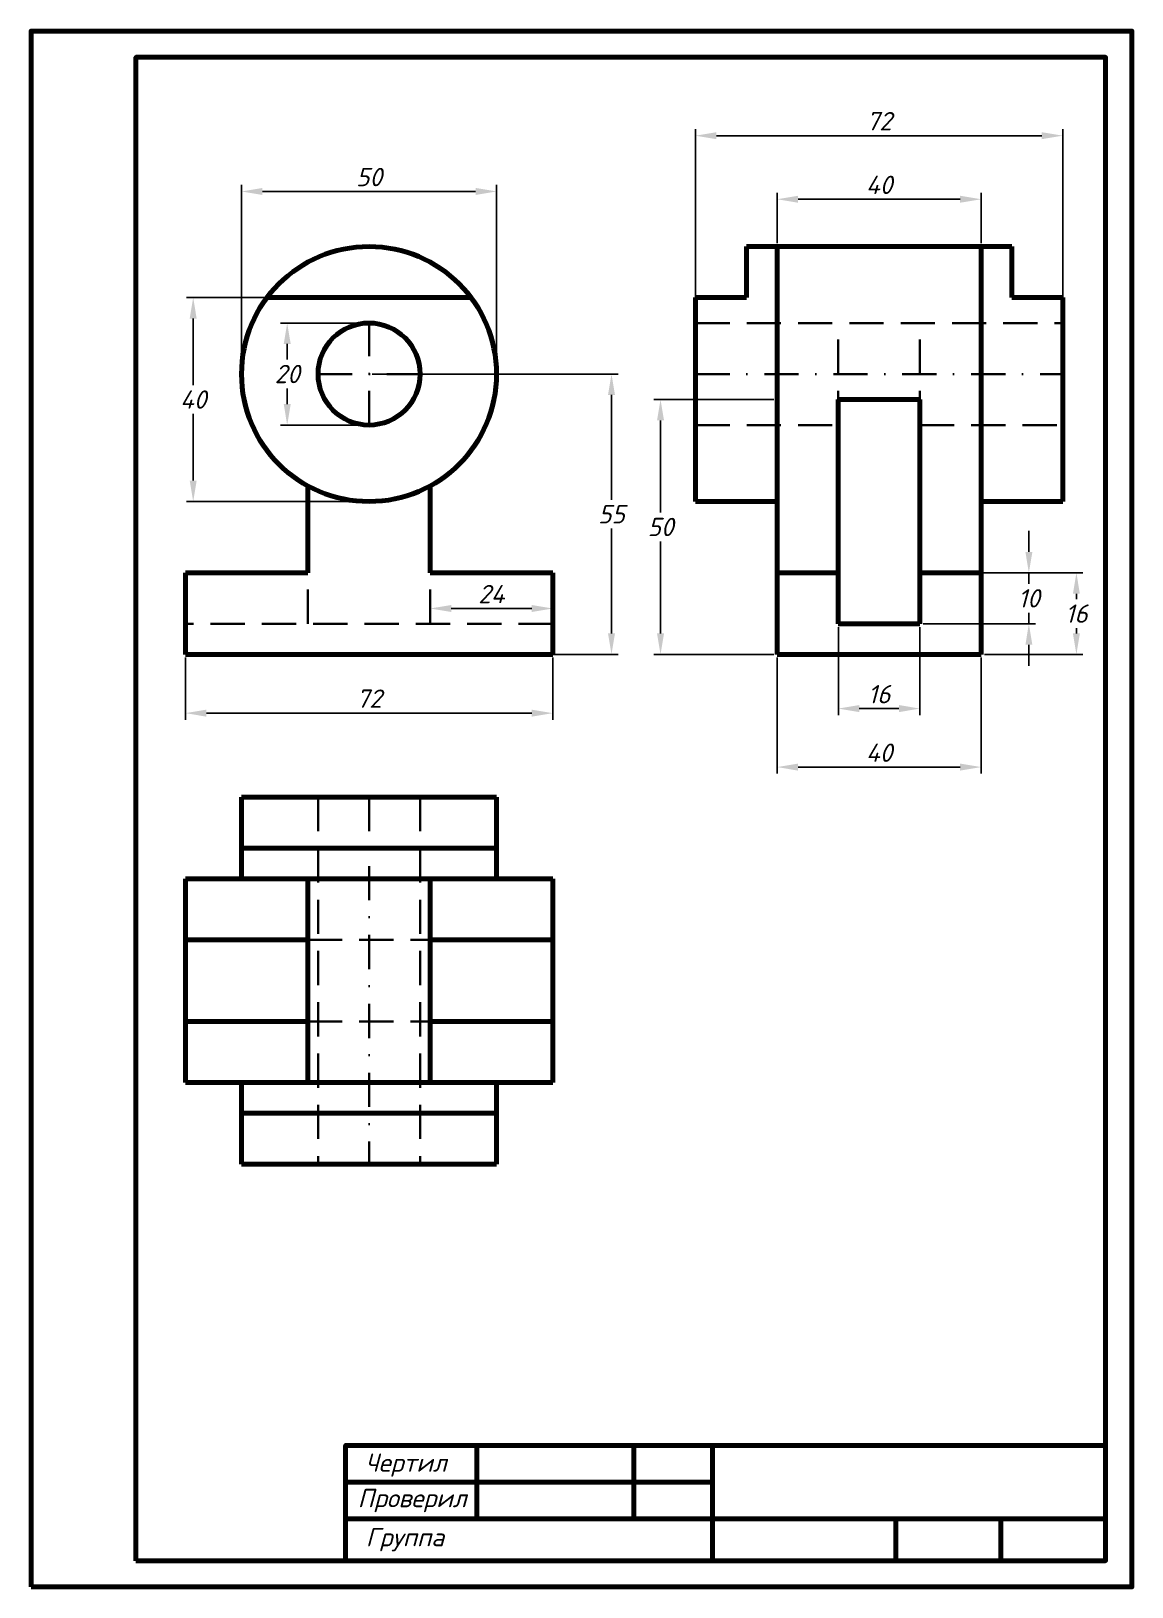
# Paper-space layout 'Лист1' of a CAD drawing. Header units: millimetres. Extents: x 0 to 210, y 0 to 297.
# The model-space entities are those that its viewports show. They can reach past a viewport. Long polylines and large blocks are cut down to what shows.
import ezdxf

# ---------------------------------------------------------------- set-up
doc = ezdxf.new("R2010")
doc.units = ezdxf.units.MM
doc.linetypes.add('штриховая2', pattern=[9.525, 6.35, -3.175])
doc.linetypes.add('штрихпунктирная2', pattern=[12.7, 6.35, -3.175, 0, -3.175])
doc.layers.get('0').update_dxf_attribs({"lineweight": 70})
for name, color, linetype, lineweight in [('Контур', 7, 'Continuous', 70), ('Тонкие', 7, 'Continuous', 30), ('Штриховая', 7, 'штриховая2', 30), ('Штрихпункт', 7, 'штрихпунктирная2', 30)]:
    doc.layers.add(name, color=color, linetype=linetype, lineweight=lineweight)
doc.styles.get("Standard").update_dxf_attribs({"font": 'isocpeui.ttf', "height": 3.5})
doc.dimstyles.new('ISO-25', dxfattribs={"dimtxt": 3.5, "dimasz": 4, "dimexe": 1.25, "dimexo": 0.625, "dimgap": 1, "dimtad": 1, "dimtih": 1, "dimtoh": 1, "dimtxsty": 'Standard', "dimcen": 2.5, "dimadec": 0, "dimazin": 2, "dimtfac": 1, "dimtmove": 0, "dimatfit": 3, "dimfxl": 1, "dimarcsym": 0})

# ---------------------------------------------------------------- blocks, each defined once
blk = doc.blocks.new('*D14')
at = {"layer": 'Defpoints', "color": 0, "transparency": 16777216}
for p in [(30.92, 246.13), (64.47, 246.13), (64.47, 207.21)]:
    blk.add_point(p, dxfattribs=at)
at = {"layer": 'Тонкие', "color": 0, "lineweight": -2, "transparency": 16777216}
for p, q in [((63.84, 246.13), (29.67, 246.13)), ((30.92, 242.13), (30.92, 229.42)), ((30.92, 211.21), (30.92, 223.92)), ((63.84, 207.21), (29.67, 207.21))]:
    blk.add_line(p, q, dxfattribs=at)
at = {"layer": 'Тонкие', "color": 0, "transparency": 16777216}
for points in [[(30.25, 242.13), (31.58, 242.13), (30.92, 246.13)], [(30.25, 211.21), (31.58, 211.21), (30.92, 207.21)]]:
    blk.add_solid(points, dxfattribs=at)
at = {"layer": 'Тонкие', "color": 0, "transparency": 16777216, "insert": (30.92, 226.67), "char_height": 3.5, "attachment_point": 5}
blk.add_mtext('40', dxfattribs=at)
blk = doc.blocks.new('*D15')
at = {"layer": 'Defpoints', "color": 0, "transparency": 16777216}
for p in [(29.43, 178.01), (99.5, 178.01), (99.5, 166.8)]:
    blk.add_point(p, dxfattribs=at)
at = {"layer": 'Тонкие', "color": 0, "lineweight": -2, "transparency": 16777216}
for p, q in [((29.43, 177.39), (29.43, 165.55)), ((99.5, 177.39), (99.5, 165.55)), ((33.43, 166.8), (95.5, 166.8))]:
    blk.add_line(p, q, dxfattribs=at)
at = {"layer": 'Тонкие', "color": 0, "transparency": 16777216}
for points in [[(33.43, 167.46), (33.43, 166.13), (29.43, 166.8)], [(95.5, 167.46), (95.5, 166.13), (99.5, 166.8)]]:
    blk.add_solid(points, dxfattribs=at)
at = {"layer": 'Тонкие', "color": 0, "transparency": 16777216, "insert": (64.47, 169.57), "char_height": 3.5, "attachment_point": 5}
blk.add_mtext('72', dxfattribs=at)
blk = doc.blocks.new('*D16')
at = {"layer": 'Defpoints', "color": 0, "transparency": 16777216}
for p in [(64.47, 241.27), (48.85, 221.8), (64.47, 221.8)]:
    blk.add_point(p, dxfattribs=at)
at = {"layer": 'Тонкие', "color": 0, "lineweight": -2, "transparency": 16777216}
for p, q in [((63.84, 241.27), (47.6, 241.27)), ((48.85, 237.27), (48.85, 234.29)), ((48.85, 225.8), (48.85, 228.79)), ((63.84, 221.8), (47.6, 221.8))]:
    blk.add_line(p, q, dxfattribs=at)
at = {"layer": 'Тонкие', "color": 0, "transparency": 16777216}
for points in [[(48.19, 237.27), (49.52, 237.27), (48.85, 241.27)], [(48.19, 225.8), (49.52, 225.8), (48.85, 221.8)]]:
    blk.add_solid(points, dxfattribs=at)
at = {"layer": 'Тонкие', "color": 0, "transparency": 16777216, "insert": (48.85, 231.54), "char_height": 3.5, "attachment_point": 5}
blk.add_mtext('20', dxfattribs=at)
blk = doc.blocks.new('*D17')
at = {"layer": 'Defpoints', "color": 0, "transparency": 16777216}
for p in [(64.47, 231.54), (64.47, 178.01), (110.72, 178.01)]:
    blk.add_point(p, dxfattribs=at)
at = {"layer": 'Тонкие', "color": 0, "lineweight": -2, "transparency": 16777216}
for p, q in [((65.09, 231.54), (111.97, 231.54)), ((110.72, 227.54), (110.72, 207.52)), ((110.72, 182.01), (110.72, 202.02)), ((65.09, 178.01), (111.97, 178.01))]:
    blk.add_line(p, q, dxfattribs=at)
at = {"layer": 'Тонкие', "color": 0, "transparency": 16777216}
for points in [[(110.06, 227.54), (111.39, 227.54), (110.72, 231.54)], [(110.06, 182.01), (111.39, 182.01), (110.72, 178.01)]]:
    blk.add_solid(points, dxfattribs=at)
at = {"layer": 'Тонкие', "color": 0, "transparency": 16777216, "insert": (110.72, 204.77), "char_height": 3.5, "attachment_point": 5}
blk.add_mtext('55', dxfattribs=at)
blk = doc.blocks.new('*D18')
at = {"layer": 'Defpoints', "color": 0, "transparency": 16777216}
for p in [(40.14, 266.39), (40.14, 231.54), (88.8, 231.54)]:
    blk.add_point(p, dxfattribs=at)
at = {"layer": 'Тонкие', "color": 0, "lineweight": -2, "transparency": 16777216}
for p, q in [((40.14, 232.16), (40.14, 267.64)), ((88.8, 232.16), (88.8, 267.64)), ((84.8, 266.39), (44.14, 266.39))]:
    blk.add_line(p, q, dxfattribs=at)
at = {"layer": 'Тонкие', "color": 0, "transparency": 16777216}
for points in [[(44.14, 267.06), (44.14, 265.72), (40.14, 266.39)], [(84.8, 267.06), (84.8, 265.72), (88.8, 266.39)]]:
    blk.add_solid(points, dxfattribs=at)
at = {"layer": 'Тонкие', "color": 0, "transparency": 16777216, "insert": (64.47, 269.14), "char_height": 3.5, "attachment_point": 5}
blk.add_mtext('50', dxfattribs=at)
blk = doc.blocks.new('*D19')
at = {"layer": 'Defpoints', "color": 0, "transparency": 16777216}
for p in [(99.5, 186.78), (76.14, 183.85), (99.5, 183.85)]:
    blk.add_point(p, dxfattribs=at)
at = {"layer": 'Тонкие', "color": 0, "lineweight": -2, "transparency": 16777216}
for p, q in [((76.14, 184.48), (76.14, 188.03)), ((99.5, 184.48), (99.5, 188.03)), ((80.14, 186.78), (95.5, 186.78))]:
    blk.add_line(p, q, dxfattribs=at)
at = {"layer": 'Тонкие', "color": 0, "transparency": 16777216}
for points in [[(80.14, 187.44), (80.14, 186.11), (76.14, 186.78)], [(95.5, 187.44), (95.5, 186.11), (99.5, 186.78)]]:
    blk.add_solid(points, dxfattribs=at)
at = {"layer": 'Тонкие', "color": 0, "transparency": 16777216, "insert": (87.82, 189.53), "char_height": 3.5, "attachment_point": 5}
blk.add_mtext('24', dxfattribs=at)
blk = doc.blocks.new('*D20')
at = {"layer": 'Defpoints', "color": 0, "transparency": 16777216}
for p in [(181.24, 264.9), (142.32, 255.86), (181.24, 255.86)]:
    blk.add_point(p, dxfattribs=at)
at = {"layer": 'Тонкие', "color": 0, "lineweight": -2, "transparency": 16777216}
for p, q in [((142.32, 256.49), (142.32, 266.15)), ((146.32, 264.9), (177.24, 264.9)), ((181.24, 256.49), (181.24, 266.15))]:
    blk.add_line(p, q, dxfattribs=at)
at = {"layer": 'Тонкие', "color": 0, "transparency": 16777216}
for points in [[(146.32, 265.57), (146.32, 264.24), (142.32, 264.9)], [(177.24, 265.57), (177.24, 264.24), (181.24, 264.9)]]:
    blk.add_solid(points, dxfattribs=at)
at = {"layer": 'Тонкие', "color": 0, "transparency": 16777216, "insert": (161.78, 267.65), "char_height": 3.5, "attachment_point": 5}
blk.add_mtext('40', dxfattribs=at)
blk = doc.blocks.new('*D21')
at = {"layer": 'Defpoints', "color": 0, "transparency": 16777216}
for p in [(196.81, 277.04), (126.75, 231.54), (196.81, 231.54)]:
    blk.add_point(p, dxfattribs=at)
at = {"layer": 'Тонкие', "color": 0, "lineweight": -2, "transparency": 16777216}
for p, q in [((126.75, 232.16), (126.75, 278.29)), ((130.75, 277.04), (192.81, 277.04)), ((196.81, 232.16), (196.81, 278.29))]:
    blk.add_line(p, q, dxfattribs=at)
at = {"layer": 'Тонкие', "color": 0, "transparency": 16777216}
for points in [[(130.75, 277.7), (130.75, 276.37), (126.75, 277.04)], [(192.81, 277.7), (192.81, 276.37), (196.81, 277.04)]]:
    blk.add_solid(points, dxfattribs=at)
at = {"layer": 'Тонкие', "color": 0, "transparency": 16777216, "insert": (161.78, 279.81), "char_height": 3.5, "attachment_point": 5}
blk.add_mtext('72', dxfattribs=at)
blk = doc.blocks.new('*D23')
at = {"layer": 'Defpoints', "color": 0, "transparency": 16777216}
for p in [(154, 183.85), (169.57, 183.85), (169.57, 167.67)]:
    blk.add_point(p, dxfattribs=at)
at = {"layer": 'Тонкие', "color": 0, "lineweight": -2, "transparency": 16777216}
for p, q in [((154, 183.23), (154, 166.42)), ((169.57, 183.23), (169.57, 166.42)), ((158, 167.67), (165.57, 167.67))]:
    blk.add_line(p, q, dxfattribs=at)
at = {"layer": 'Тонкие', "color": 0, "transparency": 16777216}
for points in [[(158, 168.34), (158, 167), (154, 167.67)], [(165.57, 168.34), (165.57, 167), (169.57, 167.67)]]:
    blk.add_solid(points, dxfattribs=at)
at = {"layer": 'Тонкие', "color": 0, "transparency": 16777216, "insert": (161.78, 170.42), "char_height": 3.5, "attachment_point": 5}
blk.add_mtext('16', dxfattribs=at)
blk = doc.blocks.new('*D24')
at = {"layer": 'Defpoints', "color": 0, "transparency": 16777216}
for p in [(142.32, 178.01), (181.24, 178.01), (181.24, 156.5)]:
    blk.add_point(p, dxfattribs=at)
at = {"layer": 'Тонкие', "color": 0, "lineweight": -2, "transparency": 16777216}
for p, q in [((142.32, 177.39), (142.32, 155.25)), ((181.24, 177.39), (181.24, 155.25)), ((146.32, 156.5), (177.24, 156.5))]:
    blk.add_line(p, q, dxfattribs=at)
at = {"layer": 'Тонкие', "color": 0, "transparency": 16777216}
for points in [[(146.32, 157.17), (146.32, 155.83), (142.32, 156.5)], [(177.24, 157.17), (177.24, 155.83), (181.24, 156.5)]]:
    blk.add_solid(points, dxfattribs=at)
at = {"layer": 'Тонкие', "color": 0, "transparency": 16777216, "insert": (161.78, 159.25), "char_height": 3.5, "attachment_point": 5}
blk.add_mtext('40', dxfattribs=at)
blk = doc.blocks.new('*D25')
at = {"layer": 'Defpoints', "color": 0, "transparency": 16777216}
for p in [(120.08, 226.67), (142.32, 226.67), (142.32, 178.01)]:
    blk.add_point(p, dxfattribs=at)
at = {"layer": 'Тонкие', "color": 0, "lineweight": -2, "transparency": 16777216}
for p, q in [((141.69, 226.67), (118.83, 226.67)), ((120.08, 222.67), (120.08, 205.09)), ((120.08, 182.01), (120.08, 199.59)), ((141.69, 178.01), (118.83, 178.01))]:
    blk.add_line(p, q, dxfattribs=at)
at = {"layer": 'Тонкие', "color": 0, "transparency": 16777216}
for points in [[(119.41, 222.67), (120.75, 222.67), (120.08, 226.67)], [(119.41, 182.01), (120.75, 182.01), (120.08, 178.01)]]:
    blk.add_solid(points, dxfattribs=at)
at = {"layer": 'Тонкие', "color": 0, "transparency": 16777216, "insert": (120.08, 202.34), "char_height": 3.5, "attachment_point": 5}
blk.add_mtext('50', dxfattribs=at)
blk = doc.blocks.new('*D26')
at = {"layer": 'Defpoints', "color": 0, "transparency": 16777216}
for p in [(169.57, 193.58), (190.35, 193.58), (169.57, 183.85)]:
    blk.add_point(p, dxfattribs=at)
at = {"layer": 'Тонкие', "color": 0, "lineweight": -2, "transparency": 16777216}
for p, q in [((190.35, 197.58), (190.35, 201.58)), ((170.19, 193.58), (191.6, 193.58)), ((190.35, 193.58), (190.35, 191.47)), ((190.35, 183.85), (190.35, 185.97)), ((170.19, 183.85), (191.6, 183.85)), ((190.35, 179.85), (190.35, 175.85))]:
    blk.add_line(p, q, dxfattribs=at)
at = {"layer": 'Тонкие', "color": 0, "transparency": 16777216}
for points in [[(189.69, 197.58), (191.02, 197.58), (190.35, 193.58)], [(189.69, 179.85), (191.02, 179.85), (190.35, 183.85)]]:
    blk.add_solid(points, dxfattribs=at)
at = {"layer": 'Тонкие', "color": 0, "transparency": 16777216, "insert": (190.35, 188.72), "char_height": 3.5, "attachment_point": 5}
blk.add_mtext('10', dxfattribs=at)
blk = doc.blocks.new('*D27')
at = {"layer": 'Defpoints', "color": 0, "transparency": 16777216}
for p in [(181.24, 193.58), (199.42, 193.58), (181.24, 178.01)]:
    blk.add_point(p, dxfattribs=at)
at = {"layer": 'Тонкие', "color": 0, "lineweight": -2, "transparency": 16777216}
for p, q in [((181.87, 193.58), (200.67, 193.58)), ((199.42, 189.58), (199.42, 188.55)), ((199.42, 182.01), (199.42, 183.05)), ((181.87, 178.01), (200.67, 178.01))]:
    blk.add_line(p, q, dxfattribs=at)
at = {"layer": 'Тонкие', "color": 0, "transparency": 16777216}
for points in [[(198.75, 189.58), (200.08, 189.58), (199.42, 193.58)], [(198.75, 182.01), (200.08, 182.01), (199.42, 178.01)]]:
    blk.add_solid(points, dxfattribs=at)
at = {"layer": 'Тонкие', "color": 0, "transparency": 16777216, "insert": (199.42, 185.8), "char_height": 3.5, "attachment_point": 5}
blk.add_mtext('16', dxfattribs=at)

msp = doc.modelspace()

# ---------------------------------------------------------------- linework, layer by layer
for p, q in [((110, 70), (110, 80)), ((110, 80), (116, 80)), ((156, 80), (116, 80)), ((116, 80), (116, 0)), ((156, 0), (156, 80)), ((162, 80), (156, 80)), ((162, 70), (162, 80)), ((36, 70), (16, 70)), ((36, 70), (56, 70)), ((100, 30), (100, 70)), ((100, 70), (110, 70)), ((172, 70), (162, 70)), ((172, 30), (172, 70)), ((128, 50), (144, 50)), ((128, 50), (128, 6)), ((144, 50), (144, 6)), ((24, 16), (24, 33.07)), ((100, 30), (116, 30)), ((156, 30), (172, 30)), ((24, 16), (0, 16)), ((0, 0), (0, 16)), ((24, 16), (24, 16)), ((72, 16), (48, 16)), ((48, 16), (48, 16)), ((72, 0), (72, 16)), ((128, 16), (116, 16)), ((128, 16), (128, 6)), ((144, 6), (144, 16)), ((144, 16), (156, 16)), ((128, 6), (144, 6)), ((0, 0), (72, 0)), ((116, 0), (156, 0))]:
    msp.add_line(p, q)
at = {"lineweight": 70}
msp.add_line((48, 16), (48, 33.07), dxfattribs=at)
for radius in [25, 10]:
    msp.add_circle((36, 55), radius)
at = {"layer": 'Контур'}
for p, q in [((61, -28), (11, -28)), ((11, -28), (11, -44)), ((61, -28), (61, -44)), ((11, -38), (61, -38)), ((48, -44), (0, -44)), ((0, -44), (0, -84)), ((24, -56), (24, -44)), ((48, -84), (48, -44)), ((72, -44), (48, -44)), ((72, -44), (72, -84)), ((24, -56), (0, -56)), ((24, -56), (24, -84)), ((48, -56), (72, -56)), ((24, -72), (0, -72)), ((48, -72), (72, -72)), ((0, -84), (48, -84)), ((11, -90), (11, -84)), ((72, -84), (48, -84)), ((61, -84), (61, -100)), ((11, -100), (11, -90)), ((11, -90), (61, -90)), ((11, -100), (61, -100))]:
    msp.add_line(p, q, dxfattribs=at)
at = {"layer": 'Штриховая'}
for p, q in [((100, 65), (172, 65)), ((128, 45), (128, 65)), ((144, 45), (144, 65)), ((100, 45), (128, 45)), ((144, 45), (172, 45)), ((24, 6), (24, 16)), ((48, 6), (48, 16)), ((72, 6), (0, 6)), ((26, -28), (26, -100)), ((46, -28), (46, -100)), ((24, -56), (48, -56)), ((24, -72), (48, -72))]:
    msp.add_line(p, q, dxfattribs=at)
at = {"layer": 'Штрихпункт'}
for p, q in [((36, 45), (36, 65)), ((26, 55), (46, 55)), ((100, 55), (172, 55)), ((36, -28), (36, -100))]:
    msp.add_line(p, q, dxfattribs=at)

psp = doc.layouts.new('Лист1')

# ---------------------------------------------------------------- linework, layer by layer
for points in [[(0, 0), (210, 0), (210, 297), (0, 297)], [(20, 5), (205, 5), (205, 292), (20, 292)], [(205, 5), (60, 5), (60, 27), (205, 27)], [(85, 27), (115, 27), (115, 20), (85, 20)], [(115, 27), (130, 27), (130, 20), (115, 20)], [(60, 20), (85, 20), (85, 13), (60, 13)], [(85, 20), (115, 20), (115, 13), (85, 13)], [(115, 20), (130, 20), (130, 13), (115, 13)], [(130, 13), (165, 13), (165, 5), (130, 5)], [(165, 13), (185, 13), (185, 5), (165, 5)], [(185, 13), (205, 13), (205, 5), (185, 5)]]:
    psp.add_lwpolyline(points, close=True)

# ---------------------------------------------------------------- texts
for s, p in [('Чертил', (63.7202, 21.9832)), ('Проверил', (62.3031, 15.2036)), ('Группа', (63.8467, 7.7453))]:
    psp.add_text(s, height=3.5).set_placement(p)

# ---------------------------------------------------------------- dimensions: what is measured, and where the dimension line sits
at = {"layer": 'Тонкие'}
for base, p1, p2, picture, middle in [((196.8141, 277.0365), (126.7478, 231.5352), (196.8141, 231.5352), '*D21', (161.781, 279.809)), ((40.1381, 266.3909), (88.7952, 231.5352), (40.1381, 231.5352), '*D18', (64.4667, 269.1409)), ((181.2438, 264.903), (142.3181, 255.8638), (181.2438, 255.8638), '*D20', (161.781, 267.653)), ((99.4998, 186.7752), (76.1444, 183.8512), (99.4998, 183.8512), '*D19', (87.8221, 189.5252)), ((169.5661, 167.6687), (153.9958, 183.8512), (169.5661, 183.8512), '*D23', (161.781, 170.4187)), ((99.4998, 166.7952), (29.4335, 178.0124), (99.4998, 178.0124), '*D15', (64.4667, 169.5677)), ((181.2438, 156.5006), (142.3181, 178.0124), (181.2438, 178.0124), '*D24', (161.781, 159.2506))]:
    dim = psp.add_linear_dim(base=base, p1=p1, p2=p2, dimstyle='ISO-25', override={"dimlfac": -1.027598}, dxfattribs=at)
    dim.commit()
    dim.dimension.update_dxf_attribs({"geometry": picture, "text_midpoint": middle})
for base, p1, p2, picture, middle in [((30.9157, 246.1324), (64.4667, 207.2067), (64.4667, 246.1324), '*D14', (30.9157, 226.6695)), ((48.8539, 221.8038), (64.4667, 241.2667), (64.4667, 221.8038), '*D16', (48.8539, 231.5352)), ((110.7243, 178.0124), (64.4667, 231.5352), (64.4667, 178.0124), '*D17', (110.7243, 204.7738)), ((120.079, 226.6695), (142.3181, 178.0124), (142.3181, 226.6695), '*D25', (120.079, 202.341)), ((190.3533, 193.5827), (169.5661, 183.8512), (169.5661, 193.5827), '*D26', (190.3533, 188.7169)), ((199.4175, 193.5827), (181.2438, 178.0124), (181.2438, 193.5827), '*D27', (199.4175, 185.7975))]:
    dim = psp.add_linear_dim(base=base, p1=p1, p2=p2, angle=90, dimstyle='ISO-25', override={"dimlfac": -1.027598}, dxfattribs=at)
    dim.commit()
    dim.dimension.update_dxf_attribs({"geometry": picture, "text_midpoint": middle})

# ---------------------------------------------------------------- viewports
at = {"layer": '0', "view_target_point": (181.6178, 279.8003)}
psp.add_viewport(center=(112.5, 148.5), size=(185, 287), view_center_point=(-96.2588, -310.1271), view_height=294.92067, dxfattribs=at)

doc.saveas('drawing.dxf')
